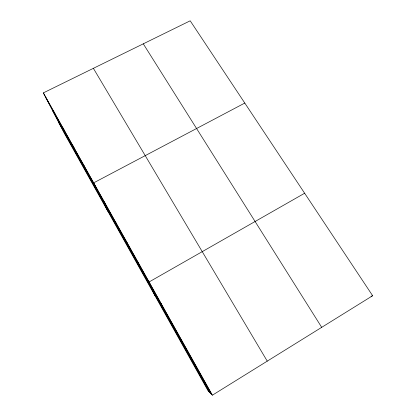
<?xml version="1.0" encoding="UTF-8"?>
<svg xmlns="http://www.w3.org/2000/svg" width="416" height="416" viewBox="0 0 416 416"><rect width="100%" height="100%" fill="white"/><g stroke="black" fill="none" stroke-linecap="round" stroke-linejoin="round"><path stroke-width="0.62" d="M212.378 395.2L372.642 295.719L190.195 20.8L43.358 92.888L64.438 133.489L208.036 390.728L212.378 395.2L43.358 92.888M304.632 193.242L149.074 281.975L155.048 295.802M244.785 103.059L93.662 182.863L107.89 211.328M371.056 296.343L372.642 295.719M143.281 43.831L321.703 327.34M93.382 68.328L267.249 361.14M45.578 97.162L211.91 394.716M52.416 110.334L210.486 393.25M58.796 122.626L209.18 391.903M53.045 110.214L55.13 114.254M62.915 127.863L64.865 131.664M72.966 145.85L74.776 149.401M83.216 164.18L84.88 167.466M104.312 201.911L105.659 204.646M115.175 221.338L116.355 223.772M126.251 241.145L127.254 243.277M137.545 261.357L138.372 263.167M161.2 303.664L161.637 304.782M173.586 325.811L173.81 326.555M186.238 348.442L186.238 348.795"/></g></svg>
